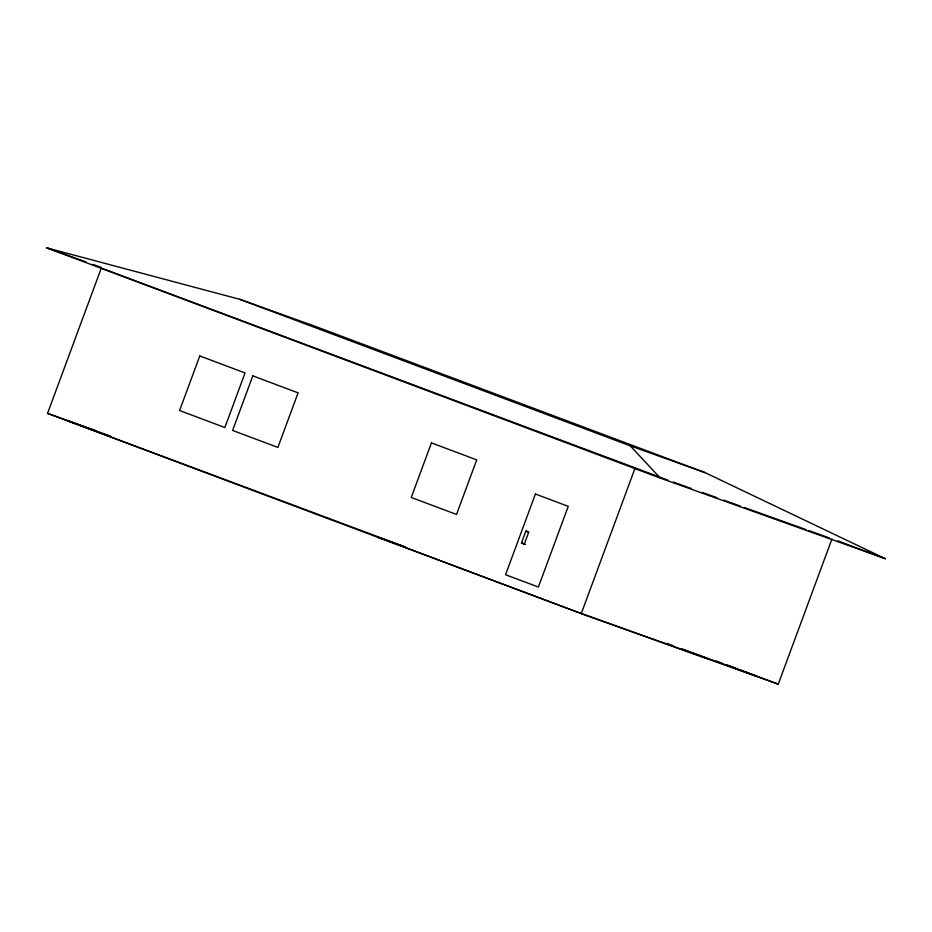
<?xml version="1.0" encoding="UTF-8"?>
<svg xmlns="http://www.w3.org/2000/svg" width="932" height="932" viewBox="0 0 932 932"><rect width="100%" height="100%" fill="white"/><g stroke="black" fill="none" stroke-linecap="round" stroke-linejoin="round"><path stroke-width="1.4" d="M831.985 538.894L778.243 684.181L581.242 613.64L47.555 413.377L101.308 268.09L667.825 480.108M525.858 531.077L528.724 532.16L524.32 544.067L521.454 542.995L525.858 531.077L528.537 532.032M581.242 613.64L634.983 468.353M46.6 247.819L239.745 299.312L314.538 326.095L705.046 472.629L885.4 558.711L660.334 478.116L46.6 247.819L86.152 261.985M239.745 299.312L630.253 445.846L705.046 472.629M92.979 264.42L101.157 267.356M673.288 482.065L691.078 488.438M702.017 492.352L717.069 497.746M723.908 500.193L740.323 506.076M744.435 507.544L805.994 529.586M808.731 530.564L829.247 537.915M521.454 542.995L525.462 544.428M47.555 413.377L95.437 430.526M110.826 436.246L67.5 420.728L393.409 542.54M706.246 658.202L577.351 612.044L377.6 537.088L405.327 547.014L394.737 543.041M837.775 540.84L885.4 558.711M726.506 664.772L736.035 668.349M741.476 670.388L778.243 684.181M716.242 661.079L723.034 663.631M728.474 665.669L755.654 675.863L682.911 649.278M666.718 643.336L673.533 645.899M681.711 648.963L707.598 658.679M630.253 445.846L660.334 478.116M199.786 355.954L179.596 410.534L224.868 427.532L245.058 372.951L199.786 355.954M252.805 375.852L232.616 430.433L277.887 447.43L298.077 392.85L252.805 375.852M431.446 442.886L411.257 497.467L456.529 514.452L476.718 459.872L431.446 442.886M535.411 494.018L505.552 574.729L538.393 587.055L568.252 506.344L535.411 494.018"/></g></svg>
